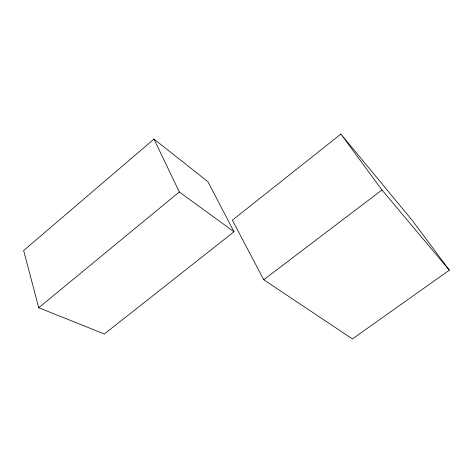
<?xml version="1.0" encoding="UTF-8"?>
<svg xmlns="http://www.w3.org/2000/svg" width="473" height="473" viewBox="0 0 473 473"><rect width="100%" height="100%" fill="white"/><g stroke="black" fill="none" stroke-linecap="round" stroke-linejoin="round"><path stroke-width="0.71" d="M153.985 139.08L23.65 250.536L38.733 307.734L104.362 333.979L234.017 231.77L207.907 181.673L153.985 139.08L179.297 191.973L234.017 231.77M38.733 307.734L179.297 191.973M340.885 134.078L232.379 220.187L263.727 279.726L352.409 338.922L449.35 270.195L412.557 220.773L340.885 134.078L381.965 189.98L449.35 270.195M263.727 279.726L381.965 189.98"/></g></svg>
